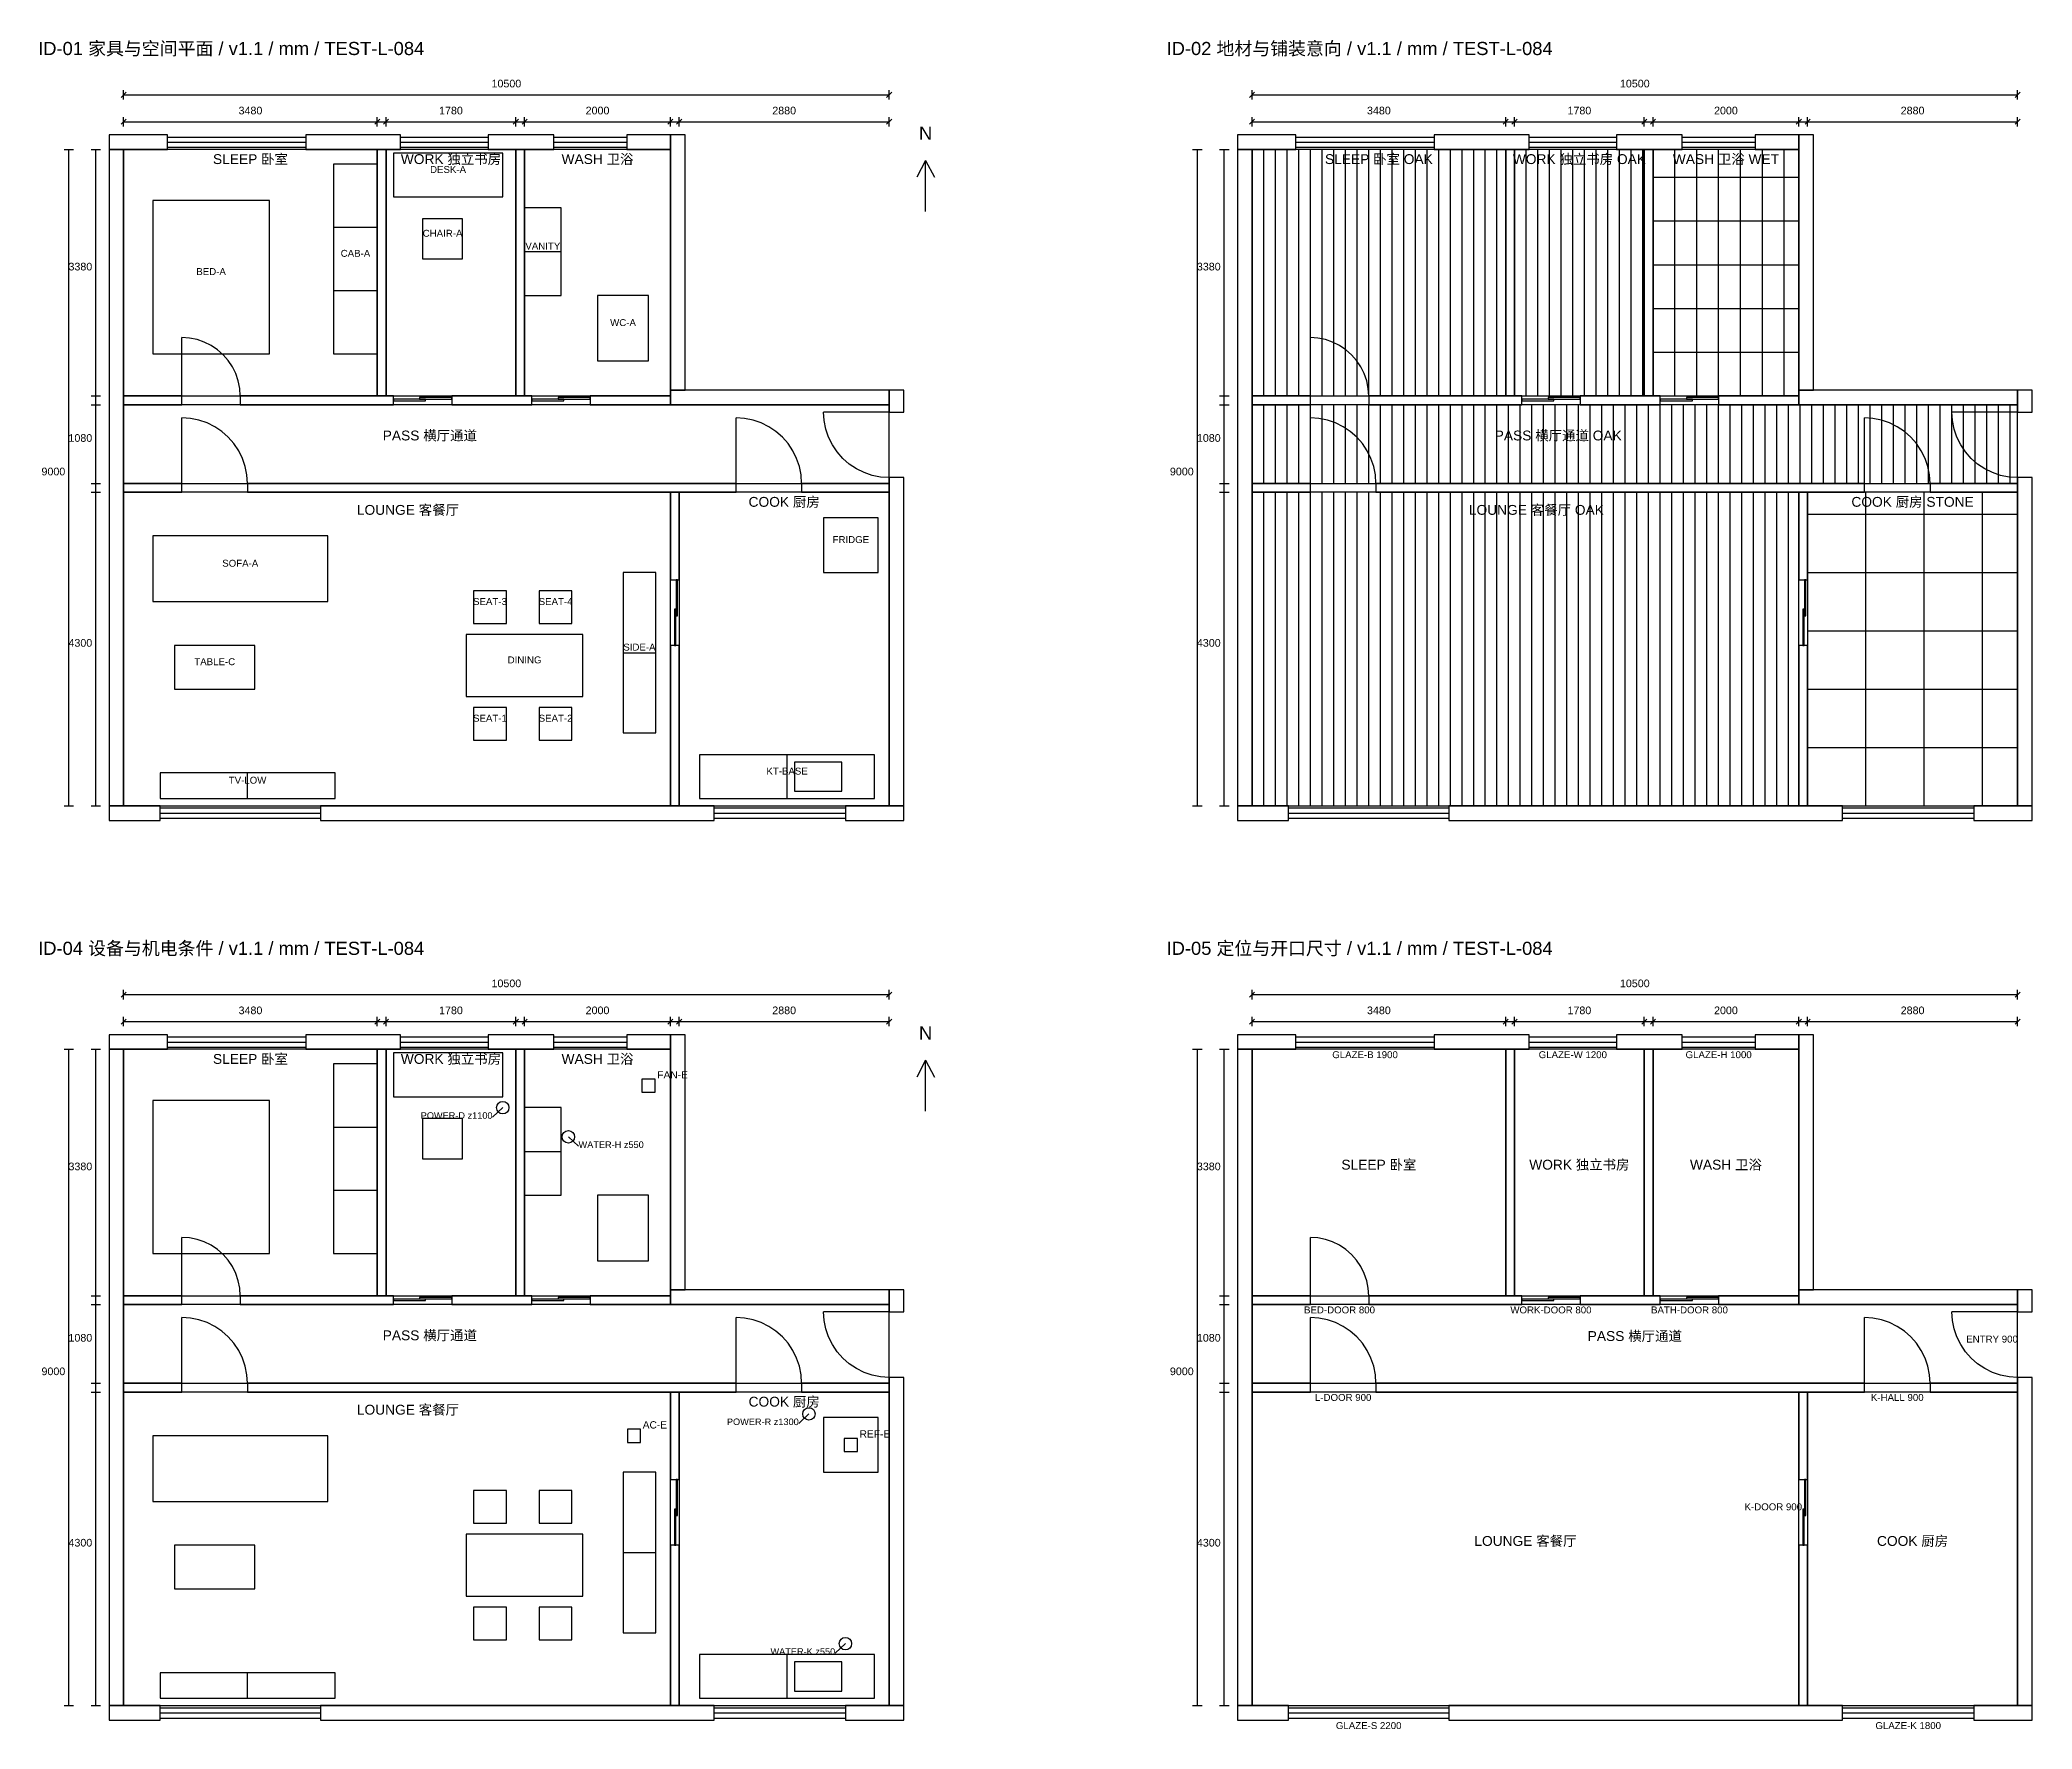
# Model space of a CAD drawing. Header units: millimetres. Extents: x -149 to 43839, y -16089 to 12503.
# Drawn here: x -149 to 27177, y -10662 to 12503 of the extents above; entities that cross this region are included whole.
import ezdxf
from ezdxf.enums import TextEntityAlignment as Align

# ---------------------------------------------------------------- set-up
doc = ezdxf.new("R2010")
doc.units = ezdxf.units.MM
for name, color, linetype in [('ID-01_DIMENSION', 7, 'Continuous'), ('ID-01_DOOR', 7, 'Continuous'), ('ID-01_FIXTURE', 7, 'Continuous'), ('ID-01_FLOOR', 7, 'Continuous'), ('ID-01_FURNITURE', 7, 'Continuous'), ('ID-01_LINE', 7, 'Continuous'), ('ID-01_NORTH', 7, 'Continuous'), ('ID-01_TEXT', 7, 'Continuous'), ('ID-01_WALL', 7, 'Continuous'), ('ID-01_WINDOW', 7, 'Continuous'), ('ID-02_DIMENSION', 7, 'Continuous'), ('ID-02_DOOR', 7, 'Continuous'), ('ID-02_FINISH_JOINT', 7, 'Continuous'), ('ID-02_FLOOR', 7, 'Continuous'), ('ID-02_TEXT', 7, 'Continuous'), ('ID-02_WALL', 7, 'Continuous'), ('ID-02_WINDOW', 7, 'Continuous'), ('ID-04_DIMENSION', 7, 'Continuous'), ('ID-04_DOOR', 7, 'Continuous'), ('ID-04_EQUIPMENT', 7, 'Continuous'), ('ID-04_EQUIPMENT_LABEL', 7, 'Continuous'), ('ID-04_FIXTURE', 7, 'Continuous'), ('ID-04_FLOOR', 7, 'Continuous'), ('ID-04_FURNITURE', 7, 'Continuous'), ('ID-04_LINE', 7, 'Continuous'), ('ID-04_NORTH', 7, 'Continuous'), ('ID-04_SERVICE_LABEL', 1, 'Continuous'), ('ID-04_SERVICE_POINT', 1, 'Continuous'), ('ID-04_TEXT', 7, 'Continuous'), ('ID-04_WALL', 7, 'Continuous'), ('ID-04_WINDOW', 7, 'Continuous'), ('ID-05_DIMENSION', 7, 'Continuous'), ('ID-05_DOOR', 7, 'Continuous'), ('ID-05_FLOOR', 7, 'Continuous'), ('ID-05_FOOTPRINT', 7, 'Continuous'), ('ID-05_TEXT', 7, 'Continuous'), ('ID-05_WALL', 7, 'Continuous'), ('ID-05_WINDOW', 7, 'Continuous')]:
    doc.layers.add(name, color=color, linetype=linetype)
doc.styles.add('CJK', font='Arial Unicode.ttf')

msp = doc.modelspace()

# ---------------------------------------------------------------- linework, layer by layer
at = {"layer": 'ID-01_DIMENSION'}
for p, q in [((965, 11715), (1035, 11785)), ((1000, 11685), (1000, 11815)), ((11465, 11715), (11535, 11785)), ((11500, 11685), (11500, 11815)), ((1000, 11750), (11500, 11750)), ((965, 11345), (1035, 11415)), ((1000, 11315), (1000, 11445)), ((1000, 11380), (4480, 11380)), ((4445, 11345), (4515, 11415)), ((4445, 11345), (4515, 11415)), ((4480, 11315), (4480, 11445)), ((4480, 11315), (4480, 11445)), ((4480, 11380), (4600, 11380)), ((4565, 11345), (4635, 11415)), ((4565, 11345), (4635, 11415)), ((4600, 11315), (4600, 11445)), ((4600, 11315), (4600, 11445)), ((4600, 11380), (6380, 11380)), ((6345, 11345), (6415, 11415)), ((6345, 11345), (6415, 11415)), ((6380, 11315), (6380, 11445)), ((6380, 11315), (6380, 11445)), ((6380, 11380), (6500, 11380)), ((6465, 11345), (6535, 11415)), ((6465, 11345), (6535, 11415)), ((6500, 11315), (6500, 11445)), ((6500, 11315), (6500, 11445)), ((6500, 11380), (8500, 11380)), ((8465, 11345), (8535, 11415)), ((8465, 11345), (8535, 11415)), ((8500, 11315), (8500, 11445)), ((8500, 11315), (8500, 11445)), ((8500, 11380), (8620, 11380)), ((8585, 11345), (8655, 11415)), ((8585, 11345), (8655, 11415)), ((8620, 11315), (8620, 11445)), ((8620, 11315), (8620, 11445)), ((8620, 11380), (11500, 11380)), ((11465, 11345), (11535, 11415)), ((11500, 11315), (11500, 11445)), ((185, 11000), (315, 11000)), ((250, 2000), (250, 11000)), ((555, 11000), (685, 11000)), ((620, 7620), (620, 11000)), ((555, 7620), (685, 7620)), ((555, 7620), (685, 7620)), ((555, 7500), (685, 7500)), ((555, 7500), (685, 7500)), ((620, 7500), (620, 7620)), ((620, 6420), (620, 7500)), ((555, 6420), (685, 6420)), ((555, 6420), (685, 6420)), ((555, 6300), (685, 6300)), ((555, 6300), (685, 6300)), ((620, 6300), (620, 6420)), ((620, 2000), (620, 6300)), ((185, 2000), (315, 2000)), ((555, 2000), (685, 2000))]:
    msp.add_line(p, q, dxfattribs=at)
at = {"layer": 'ID-01_DOOR'}
for p, q in [((1800, 7620), (1800, 8420)), ((1904, 8413), (1800, 8420)), ((2007, 8393), (1904, 8413)), ((2106, 8359), (2007, 8393)), ((2200, 8313), (2106, 8359)), ((2287, 8255), (2200, 8313)), ((2366, 8186), (2287, 8255)), ((2435, 8107), (2366, 8186)), ((2493, 8020), (2435, 8107)), ((2539, 7926), (2493, 8020)), ((2573, 7827), (2539, 7926)), ((2593, 7724), (2573, 7827)), ((2600, 7620), (2593, 7724)), ((11500, 7400), (10600, 7400)), ((10608, 7283), (10600, 7400)), ((1800, 6420), (1800, 7320)), ((1917, 7312), (1800, 7320)), ((2033, 7289), (1917, 7312)), ((2144, 7251), (2033, 7289)), ((2250, 7199), (2144, 7251)), ((2348, 7134), (2250, 7199)), ((2436, 7056), (2348, 7134)), ((9400, 6420), (9400, 7320)), ((9517, 7312), (9400, 7320)), ((9633, 7289), (9517, 7312)), ((9744, 7251), (9633, 7289)), ((9850, 7199), (9744, 7251)), ((9948, 7134), (9850, 7199)), ((10036, 7056), (9948, 7134)), ((10631, 7167), (10608, 7283)), ((10669, 7056), (10631, 7167)), ((2514, 6968), (2436, 7056)), ((2579, 6870), (2514, 6968)), ((2631, 6764), (2579, 6870)), ((10114, 6968), (10036, 7056)), ((10179, 6870), (10114, 6968)), ((10231, 6764), (10179, 6870)), ((10721, 6950), (10669, 7056)), ((10786, 6852), (10721, 6950)), ((10864, 6764), (10786, 6852)), ((2669, 6653), (2631, 6764)), ((2692, 6537), (2669, 6653)), ((10269, 6653), (10231, 6764)), ((10292, 6537), (10269, 6653)), ((10952, 6686), (10864, 6764)), ((11050, 6621), (10952, 6686)), ((11156, 6569), (11050, 6621)), ((11267, 6531), (11156, 6569)), ((2700, 6420), (2692, 6537)), ((10300, 6420), (10292, 6537)), ((11383, 6508), (11267, 6531)), ((11500, 6500), (11383, 6508))]:
    msp.add_line(p, q, dxfattribs=at)
for points in [[(4700, 7554), (5140, 7554), (5140, 7574), (4700, 7574)], [(5060, 7578), (5500, 7578), (5500, 7598), (5060, 7598)], [(6600, 7554), (7040, 7554), (7040, 7574), (6600, 7574)], [(6960, 7578), (7400, 7578), (7400, 7598), (6960, 7598)], [(8578, 4605), (8598, 4605), (8598, 5100), (8578, 5100)], [(8554, 4200), (8574, 4200), (8574, 4695), (8554, 4695)]]:
    msp.add_lwpolyline(points, close=True, dxfattribs=at)
at = {"layer": 'ID-01_FIXTURE'}
msp.add_lwpolyline([(10200, 2200), (10850, 2200), (10850, 2600), (10200, 2600)], close=True, dxfattribs=at)
at = {"layer": 'ID-01_FLOOR'}
for points in [[(1000, 7620), (4480, 7620), (4480, 11000), (1000, 11000)], [(4600, 7620), (6380, 7620), (6380, 11000), (4600, 11000)], [(6500, 7620), (8500, 7620), (8500, 11000), (6500, 11000)], [(1000, 6420), (11500, 6420), (11500, 7500), (1000, 7500)], [(1000, 2000), (8500, 2000), (8500, 6300), (1000, 6300)], [(8620, 2000), (11500, 2000), (11500, 6300), (8620, 6300)]]:
    msp.add_lwpolyline(points, close=True, dxfattribs=at)
at = {"layer": 'ID-01_FURNITURE'}
for points in [[(4700, 10350), (6200, 10350), (6200, 10950), (4700, 10950)], [(3880, 8200), (4480, 8200), (4480, 10800), (3880, 10800)], [(1400, 8200), (3000, 8200), (3000, 10300), (1400, 10300)], [(6500, 9000), (7000, 9000), (7000, 10200), (6500, 10200)], [(5100, 9500), (5650, 9500), (5650, 10050), (5100, 10050)], [(7500, 8100), (8200, 8100), (8200, 9000), (7500, 9000)], [(10600, 5200), (11350, 5200), (11350, 5950), (10600, 5950)], [(1400, 4800), (3800, 4800), (3800, 5700), (1400, 5700)], [(7850, 3000), (8300, 3000), (8300, 5200), (7850, 5200)], [(5800, 4500), (6250, 4500), (6250, 4950), (5800, 4950)], [(6700, 4500), (7150, 4500), (7150, 4950), (6700, 4950)], [(1700, 3600), (2800, 3600), (2800, 4200), (1700, 4200)], [(5700, 3500), (7300, 3500), (7300, 4350), (5700, 4350)], [(5800, 2900), (6250, 2900), (6250, 3350), (5800, 3350)], [(6700, 2900), (7150, 2900), (7150, 3350), (6700, 3350)], [(8900, 2100), (11300, 2100), (11300, 2700), (8900, 2700)], [(1500, 2100), (3900, 2100), (3900, 2450), (1500, 2450)]]:
    msp.add_lwpolyline(points, close=True, dxfattribs=at)
at = {"layer": 'ID-01_LINE'}
for p, q in [((3880, 9933), (4480, 9933)), ((6500, 9600), (7000, 9600)), ((3880, 9067), (4480, 9067)), ((7850, 4100), (8300, 4100)), ((10100, 2100), (10100, 2700)), ((2700, 2100), (2700, 2450))]:
    msp.add_line(p, q, dxfattribs=at)
at = {"layer": 'ID-01_NORTH'}
for p, q in [((12000, 10850), (11880, 10620)), ((12000, 10150), (12000, 10850)), ((12000, 10850), (12120, 10620))]:
    msp.add_line(p, q, dxfattribs=at)
at = {"layer": 'ID-01_WALL'}
for points in [[(800, 11000), (1600, 11000), (1600, 11200), (800, 11200)], [(800, 2000), (1000, 2000), (1000, 11000), (800, 11000)], [(3500, 11000), (4800, 11000), (4800, 11200), (3500, 11200)], [(4480, 7620), (4600, 7620), (4600, 11000), (4480, 11000)], [(6000, 11000), (6900, 11000), (6900, 11200), (6000, 11200)], [(6380, 7620), (6500, 7620), (6500, 11000), (6380, 11000)], [(7900, 11000), (8500, 11000), (8500, 11200), (7900, 11200)], [(8500, 7700), (8700, 7700), (8700, 11200), (8500, 11200)], [(8500, 7500), (11500, 7500), (11500, 7700), (8500, 7700)], [(11500, 7400), (11700, 7400), (11700, 7700), (11500, 7700)], [(1000, 7500), (1800, 7500), (1800, 7620), (1000, 7620)], [(2600, 7500), (4700, 7500), (4700, 7620), (2600, 7620)], [(5500, 7500), (6600, 7500), (6600, 7620), (5500, 7620)], [(7400, 7500), (8500, 7500), (8500, 7620), (7400, 7620)], [(1000, 6300), (1800, 6300), (1800, 6420), (1000, 6420)], [(2700, 6300), (9400, 6300), (9400, 6420), (2700, 6420)], [(8500, 5100), (8620, 5100), (8620, 6300), (8500, 6300)], [(10300, 6300), (11500, 6300), (11500, 6420), (10300, 6420)], [(11500, 2000), (11700, 2000), (11700, 6500), (11500, 6500)], [(8500, 2000), (8620, 2000), (8620, 4200), (8500, 4200)], [(800, 1800), (1500, 1800), (1500, 2000), (800, 2000)], [(3700, 1800), (9100, 1800), (9100, 2000), (3700, 2000)], [(10900, 1800), (11700, 1800), (11700, 2000), (10900, 2000)]]:
    msp.add_lwpolyline(points, close=True, dxfattribs=at)
at = {"layer": 'ID-01_WINDOW'}
for p, q in [((1600, 11170), (3500, 11170)), ((1600, 11100), (3500, 11100)), ((1600, 11030), (3500, 11030)), ((4800, 11170), (6000, 11170)), ((4800, 11100), (6000, 11100)), ((4800, 11030), (6000, 11030)), ((6900, 11170), (7900, 11170)), ((6900, 11100), (7900, 11100)), ((6900, 11030), (7900, 11030)), ((1500, 1970), (3700, 1970)), ((9100, 1970), (10900, 1970)), ((1500, 1900), (3700, 1900)), ((1500, 1830), (3700, 1830)), ((9100, 1900), (10900, 1900)), ((9100, 1830), (10900, 1830))]:
    msp.add_line(p, q, dxfattribs=at)
at = {"layer": 'ID-02_DIMENSION'}
for p, q in [((16442, 11715), (16512, 11785)), ((16477, 11685), (16477, 11815)), ((26942, 11715), (27012, 11785)), ((26977, 11685), (26977, 11815)), ((16477, 11750), (26977, 11750)), ((16442, 11345), (16512, 11415)), ((16477, 11315), (16477, 11445)), ((16477, 11380), (19957, 11380)), ((19922, 11345), (19992, 11415)), ((19922, 11345), (19992, 11415)), ((19957, 11315), (19957, 11445)), ((19957, 11315), (19957, 11445)), ((19957, 11380), (20077, 11380)), ((20042, 11345), (20112, 11415)), ((20042, 11345), (20112, 11415)), ((20077, 11315), (20077, 11445)), ((20077, 11315), (20077, 11445)), ((20077, 11380), (21857, 11380)), ((21822, 11345), (21892, 11415)), ((21822, 11345), (21892, 11415)), ((21857, 11315), (21857, 11445)), ((21857, 11315), (21857, 11445)), ((21857, 11380), (21977, 11380)), ((21942, 11345), (22012, 11415)), ((21942, 11345), (22012, 11415)), ((21977, 11315), (21977, 11445)), ((21977, 11315), (21977, 11445)), ((21977, 11380), (23977, 11380)), ((23942, 11345), (24012, 11415)), ((23942, 11345), (24012, 11415)), ((23977, 11315), (23977, 11445)), ((23977, 11315), (23977, 11445)), ((23977, 11380), (24097, 11380)), ((24062, 11345), (24132, 11415)), ((24062, 11345), (24132, 11415)), ((24097, 11315), (24097, 11445)), ((24097, 11315), (24097, 11445)), ((24097, 11380), (26977, 11380)), ((26942, 11345), (27012, 11415)), ((26977, 11315), (26977, 11445)), ((15662, 11000), (15792, 11000)), ((15727, 2000), (15727, 11000)), ((16032, 11000), (16162, 11000)), ((16097, 7620), (16097, 11000)), ((16032, 7620), (16162, 7620)), ((16032, 7620), (16162, 7620)), ((16032, 7500), (16162, 7500)), ((16032, 7500), (16162, 7500)), ((16097, 7500), (16097, 7620)), ((16097, 6420), (16097, 7500)), ((16032, 6420), (16162, 6420)), ((16032, 6420), (16162, 6420)), ((16032, 6300), (16162, 6300)), ((16032, 6300), (16162, 6300)), ((16097, 6300), (16097, 6420)), ((16097, 2000), (16097, 6300)), ((15662, 2000), (15792, 2000)), ((16032, 2000), (16162, 2000))]:
    msp.add_line(p, q, dxfattribs=at)
at = {"layer": 'ID-02_DOOR'}
for p, q in [((17277, 7620), (17277, 8420)), ((17381, 8413), (17277, 8420)), ((17484, 8393), (17381, 8413)), ((17583, 8359), (17484, 8393)), ((17677, 8313), (17583, 8359)), ((17764, 8255), (17677, 8313)), ((17843, 8186), (17764, 8255)), ((17912, 8107), (17843, 8186)), ((17970, 8020), (17912, 8107)), ((18016, 7926), (17970, 8020)), ((18050, 7827), (18016, 7926)), ((18070, 7724), (18050, 7827)), ((18077, 7620), (18070, 7724)), ((26977, 7400), (26077, 7400)), ((26085, 7283), (26077, 7400)), ((17277, 6420), (17277, 7320)), ((17394, 7312), (17277, 7320)), ((17510, 7289), (17394, 7312)), ((17621, 7251), (17510, 7289)), ((17727, 7199), (17621, 7251)), ((17825, 7134), (17727, 7199)), ((17913, 7056), (17825, 7134)), ((24877, 6420), (24877, 7320)), ((24994, 7312), (24877, 7320)), ((25110, 7289), (24994, 7312)), ((25221, 7251), (25110, 7289)), ((25327, 7199), (25221, 7251)), ((25425, 7134), (25327, 7199)), ((25513, 7056), (25425, 7134)), ((26108, 7167), (26085, 7283)), ((26146, 7056), (26108, 7167)), ((17991, 6968), (17913, 7056)), ((18056, 6870), (17991, 6968)), ((18108, 6764), (18056, 6870)), ((25591, 6968), (25513, 7056)), ((25656, 6870), (25591, 6968)), ((25708, 6764), (25656, 6870)), ((26198, 6950), (26146, 7056)), ((26263, 6852), (26198, 6950)), ((26341, 6764), (26263, 6852)), ((18146, 6653), (18108, 6764)), ((18169, 6537), (18146, 6653)), ((25746, 6653), (25708, 6764)), ((25769, 6537), (25746, 6653)), ((26429, 6686), (26341, 6764)), ((26527, 6621), (26429, 6686)), ((26633, 6569), (26527, 6621)), ((26744, 6531), (26633, 6569)), ((18177, 6420), (18169, 6537)), ((25777, 6420), (25769, 6537)), ((26860, 6508), (26744, 6531)), ((26977, 6500), (26860, 6508))]:
    msp.add_line(p, q, dxfattribs=at)
for points in [[(20177, 7554), (20617, 7554), (20617, 7574), (20177, 7574)], [(20537, 7578), (20977, 7578), (20977, 7598), (20537, 7598)], [(22077, 7554), (22517, 7554), (22517, 7574), (22077, 7574)], [(22437, 7578), (22877, 7578), (22877, 7598), (22437, 7598)], [(24055, 4605), (24075, 4605), (24075, 5100), (24055, 5100)], [(24031, 4200), (24051, 4200), (24051, 4695), (24031, 4695)]]:
    msp.add_lwpolyline(points, close=True, dxfattribs=at)
at = {"layer": 'ID-02_FINISH_JOINT'}
for p, q in [((16637, 7620), (16637, 11000)), ((16797, 7620), (16797, 11000)), ((16957, 7620), (16957, 11000)), ((17117, 7620), (17117, 11000)), ((17277, 7620), (17277, 11000)), ((17437, 7620), (17437, 11000)), ((17597, 7620), (17597, 11000)), ((17757, 7620), (17757, 11000)), ((17917, 7620), (17917, 11000)), ((18077, 7620), (18077, 11000)), ((18237, 7620), (18237, 11000)), ((18397, 7620), (18397, 11000)), ((18557, 7620), (18557, 11000)), ((18717, 7620), (18717, 11000)), ((18877, 7620), (18877, 11000)), ((19037, 7620), (19037, 11000)), ((19197, 7620), (19197, 11000)), ((19357, 7620), (19357, 11000)), ((19517, 7620), (19517, 11000)), ((19677, 7620), (19677, 11000)), ((19837, 7620), (19837, 11000)), ((20237, 7620), (20237, 11000)), ((20397, 7620), (20397, 11000)), ((20557, 7620), (20557, 11000)), ((20717, 7620), (20717, 11000)), ((20877, 7620), (20877, 11000)), ((21037, 7620), (21037, 11000)), ((21197, 7620), (21197, 11000)), ((21357, 7620), (21357, 11000)), ((21517, 7620), (21517, 11000)), ((21677, 7620), (21677, 11000)), ((21837, 7620), (21837, 11000)), ((22277, 7620), (22277, 11000)), ((22577, 7620), (22577, 11000)), ((22877, 7620), (22877, 11000)), ((23177, 7620), (23177, 11000)), ((23477, 7620), (23477, 11000)), ((23777, 7620), (23777, 11000)), ((21977, 10620), (23977, 10620)), ((21977, 10020), (23977, 10020)), ((21977, 9420), (23977, 9420)), ((21977, 8820), (23977, 8820)), ((21977, 8220), (23977, 8220)), ((16637, 6420), (16637, 7500)), ((16797, 6420), (16797, 7500)), ((16957, 6420), (16957, 7500)), ((17117, 6420), (17117, 7500)), ((17277, 6420), (17277, 7500)), ((17437, 6420), (17437, 7500)), ((17597, 6420), (17597, 7500)), ((17757, 6420), (17757, 7500)), ((17917, 6420), (17917, 7500)), ((18077, 6420), (18077, 7500)), ((18237, 6420), (18237, 7500)), ((18397, 6420), (18397, 7500)), ((18557, 6420), (18557, 7500)), ((18717, 6420), (18717, 7500)), ((18877, 6420), (18877, 7500)), ((19037, 6420), (19037, 7500)), ((19197, 6420), (19197, 7500)), ((19357, 6420), (19357, 7500)), ((19517, 6420), (19517, 7500)), ((19677, 6420), (19677, 7500)), ((19837, 6420), (19837, 7500)), ((19997, 6420), (19997, 7500)), ((20157, 6420), (20157, 7500)), ((20317, 6420), (20317, 7500)), ((20477, 6420), (20477, 7500)), ((20637, 6420), (20637, 7500)), ((20797, 6420), (20797, 7500)), ((20957, 6420), (20957, 7500)), ((21117, 6420), (21117, 7500)), ((21277, 6420), (21277, 7500)), ((21437, 6420), (21437, 7500)), ((21597, 6420), (21597, 7500)), ((21757, 6420), (21757, 7500)), ((21917, 6420), (21917, 7500)), ((22077, 6420), (22077, 7500)), ((22237, 6420), (22237, 7500)), ((22397, 6420), (22397, 7500)), ((22557, 6420), (22557, 7500)), ((22717, 6420), (22717, 7500)), ((22877, 6420), (22877, 7500)), ((23037, 6420), (23037, 7500)), ((23197, 6420), (23197, 7500)), ((23357, 6420), (23357, 7500)), ((23517, 6420), (23517, 7500)), ((23677, 6420), (23677, 7500)), ((23837, 6420), (23837, 7500)), ((23997, 6420), (23997, 7500)), ((24157, 6420), (24157, 7500)), ((24317, 6420), (24317, 7500)), ((24477, 6420), (24477, 7500)), ((24637, 6420), (24637, 7500)), ((24797, 6420), (24797, 7500)), ((24957, 6420), (24957, 7500)), ((25117, 6420), (25117, 7500)), ((25277, 6420), (25277, 7500)), ((25437, 6420), (25437, 7500)), ((25597, 6420), (25597, 7500)), ((25757, 6420), (25757, 7500)), ((25917, 6420), (25917, 7500)), ((26077, 6420), (26077, 7500)), ((26237, 6420), (26237, 7500)), ((26397, 6420), (26397, 7500)), ((26557, 6420), (26557, 7500)), ((26717, 6420), (26717, 7500)), ((26877, 6420), (26877, 7500)), ((16637, 2000), (16637, 6300)), ((16797, 2000), (16797, 6300)), ((16957, 2000), (16957, 6300)), ((17117, 2000), (17117, 6300)), ((17277, 2000), (17277, 6300)), ((17437, 2000), (17437, 6300)), ((17597, 2000), (17597, 6300)), ((17757, 2000), (17757, 6300)), ((17917, 2000), (17917, 6300)), ((18077, 2000), (18077, 6300)), ((18237, 2000), (18237, 6300)), ((18397, 2000), (18397, 6300)), ((18557, 2000), (18557, 6300)), ((18717, 2000), (18717, 6300)), ((18877, 2000), (18877, 6300)), ((19037, 2000), (19037, 6300)), ((19197, 2000), (19197, 6300)), ((19357, 2000), (19357, 6300)), ((19517, 2000), (19517, 6300)), ((19677, 2000), (19677, 6300)), ((19837, 2000), (19837, 6300)), ((19997, 2000), (19997, 6300)), ((20157, 2000), (20157, 6300)), ((20317, 2000), (20317, 6300)), ((20477, 2000), (20477, 6300)), ((20637, 2000), (20637, 6300)), ((20797, 2000), (20797, 6300)), ((20957, 2000), (20957, 6300)), ((21117, 2000), (21117, 6300)), ((21277, 2000), (21277, 6300)), ((21437, 2000), (21437, 6300)), ((21597, 2000), (21597, 6300)), ((21757, 2000), (21757, 6300)), ((21917, 2000), (21917, 6300)), ((22077, 2000), (22077, 6300)), ((22237, 2000), (22237, 6300)), ((22397, 2000), (22397, 6300)), ((22557, 2000), (22557, 6300)), ((22717, 2000), (22717, 6300)), ((22877, 2000), (22877, 6300)), ((23037, 2000), (23037, 6300)), ((23197, 2000), (23197, 6300)), ((23357, 2000), (23357, 6300)), ((23517, 2000), (23517, 6300)), ((23677, 2000), (23677, 6300)), ((23837, 2000), (23837, 6300)), ((24897, 2000), (24897, 6300)), ((25697, 2000), (25697, 6300)), ((26497, 2000), (26497, 6300)), ((24097, 6000), (26977, 6000)), ((24097, 5200), (26977, 5200)), ((24097, 4400), (26977, 4400)), ((24097, 3600), (26977, 3600)), ((24097, 2800), (26977, 2800))]:
    msp.add_line(p, q, dxfattribs=at)
at = {"layer": 'ID-02_FLOOR'}
for points in [[(16477, 7620), (19957, 7620), (19957, 11000), (16477, 11000)], [(20077, 7620), (21857, 7620), (21857, 11000), (20077, 11000)], [(21977, 7620), (23977, 7620), (23977, 11000), (21977, 11000)], [(16477, 6420), (26977, 6420), (26977, 7500), (16477, 7500)], [(16477, 2000), (23977, 2000), (23977, 6300), (16477, 6300)], [(24097, 2000), (26977, 2000), (26977, 6300), (24097, 6300)]]:
    msp.add_lwpolyline(points, close=True, dxfattribs=at)
at = {"layer": 'ID-02_WALL'}
for points in [[(16277, 11000), (17077, 11000), (17077, 11200), (16277, 11200)], [(16277, 2000), (16477, 2000), (16477, 11000), (16277, 11000)], [(18977, 11000), (20277, 11000), (20277, 11200), (18977, 11200)], [(19957, 7620), (20077, 7620), (20077, 11000), (19957, 11000)], [(21477, 11000), (22377, 11000), (22377, 11200), (21477, 11200)], [(21857, 7620), (21977, 7620), (21977, 11000), (21857, 11000)], [(23377, 11000), (23977, 11000), (23977, 11200), (23377, 11200)], [(23977, 7700), (24177, 7700), (24177, 11200), (23977, 11200)], [(23977, 7500), (26977, 7500), (26977, 7700), (23977, 7700)], [(26977, 7400), (27177, 7400), (27177, 7700), (26977, 7700)], [(16477, 7500), (17277, 7500), (17277, 7620), (16477, 7620)], [(18077, 7500), (20177, 7500), (20177, 7620), (18077, 7620)], [(20977, 7500), (22077, 7500), (22077, 7620), (20977, 7620)], [(22877, 7500), (23977, 7500), (23977, 7620), (22877, 7620)], [(16477, 6300), (17277, 6300), (17277, 6420), (16477, 6420)], [(18177, 6300), (24877, 6300), (24877, 6420), (18177, 6420)], [(23977, 5100), (24097, 5100), (24097, 6300), (23977, 6300)], [(25777, 6300), (26977, 6300), (26977, 6420), (25777, 6420)], [(26977, 2000), (27177, 2000), (27177, 6500), (26977, 6500)], [(23977, 2000), (24097, 2000), (24097, 4200), (23977, 4200)], [(16277, 1800), (16977, 1800), (16977, 2000), (16277, 2000)], [(19177, 1800), (24577, 1800), (24577, 2000), (19177, 2000)], [(26377, 1800), (27177, 1800), (27177, 2000), (26377, 2000)]]:
    msp.add_lwpolyline(points, close=True, dxfattribs=at)
at = {"layer": 'ID-02_WINDOW'}
for p, q in [((17077, 11170), (18977, 11170)), ((17077, 11100), (18977, 11100)), ((17077, 11030), (18977, 11030)), ((20277, 11170), (21477, 11170)), ((20277, 11100), (21477, 11100)), ((20277, 11030), (21477, 11030)), ((22377, 11170), (23377, 11170)), ((22377, 11100), (23377, 11100)), ((22377, 11030), (23377, 11030)), ((16977, 1970), (19177, 1970)), ((24577, 1970), (26377, 1970)), ((16977, 1900), (19177, 1900)), ((16977, 1830), (19177, 1830)), ((24577, 1900), (26377, 1900)), ((24577, 1830), (26377, 1830))]:
    msp.add_line(p, q, dxfattribs=at)
at = {"layer": 'ID-04_DIMENSION'}
for p, q in [((1000, -654), (1000, -524)), ((11500, -654), (11500, -524)), ((965, -624), (1035, -554)), ((1000, -589), (11500, -589)), ((11465, -624), (11535, -554)), ((965, -994), (1035, -924)), ((1000, -1024), (1000, -894)), ((1000, -959), (4480, -959)), ((4445, -994), (4515, -924)), ((4445, -994), (4515, -924)), ((4480, -1024), (4480, -894)), ((4480, -1024), (4480, -894)), ((4480, -959), (4600, -959)), ((4565, -994), (4635, -924)), ((4565, -994), (4635, -924)), ((4600, -1024), (4600, -894)), ((4600, -1024), (4600, -894)), ((4600, -959), (6380, -959)), ((6345, -994), (6415, -924)), ((6345, -994), (6415, -924)), ((6380, -1024), (6380, -894)), ((6380, -1024), (6380, -894)), ((6380, -959), (6500, -959)), ((6465, -994), (6535, -924)), ((6465, -994), (6535, -924)), ((6500, -1024), (6500, -894)), ((6500, -1024), (6500, -894)), ((6500, -959), (8500, -959)), ((8465, -994), (8535, -924)), ((8465, -994), (8535, -924)), ((8500, -1024), (8500, -894)), ((8500, -1024), (8500, -894)), ((8500, -959), (8620, -959)), ((8585, -994), (8655, -924)), ((8585, -994), (8655, -924)), ((8620, -1024), (8620, -894)), ((8620, -1024), (8620, -894)), ((8620, -959), (11500, -959)), ((11465, -994), (11535, -924)), ((11500, -1024), (11500, -894)), ((185, -1339), (315, -1339)), ((250, -10339), (250, -1339)), ((555, -1339), (685, -1339)), ((620, -4719), (620, -1339)), ((555, -4719), (685, -4719)), ((555, -4719), (685, -4719)), ((555, -4839), (685, -4839)), ((555, -4839), (685, -4839)), ((620, -4839), (620, -4719)), ((620, -5919), (620, -4839)), ((555, -5919), (685, -5919)), ((555, -5919), (685, -5919)), ((620, -6039), (620, -5919)), ((555, -6039), (685, -6039)), ((555, -6039), (685, -6039)), ((620, -10339), (620, -6039)), ((185, -10339), (315, -10339)), ((555, -10339), (685, -10339))]:
    msp.add_line(p, q, dxfattribs=at)
at = {"layer": 'ID-04_DOOR'}
for p, q in [((1800, -4719), (1800, -3919)), ((1904, -3926), (1800, -3919)), ((2007, -3946), (1904, -3926)), ((2106, -3980), (2007, -3946)), ((2200, -4026), (2106, -3980)), ((2287, -4084), (2200, -4026)), ((2366, -4153), (2287, -4084)), ((2435, -4232), (2366, -4153)), ((2493, -4319), (2435, -4232)), ((2539, -4413), (2493, -4319)), ((2573, -4512), (2539, -4413)), ((2593, -4614), (2573, -4512)), ((2600, -4719), (2593, -4614)), ((1800, -5919), (1800, -5019)), ((1917, -5026), (1800, -5019)), ((2033, -5049), (1917, -5026)), ((2144, -5087), (2033, -5049)), ((2250, -5139), (2144, -5087)), ((2348, -5205), (2250, -5139)), ((9400, -5919), (9400, -5019)), ((9517, -5026), (9400, -5019)), ((9633, -5049), (9517, -5026)), ((9744, -5087), (9633, -5049)), ((9850, -5139), (9744, -5087)), ((9948, -5205), (9850, -5139)), ((11500, -4939), (10600, -4939)), ((10608, -5056), (10600, -4939)), ((10631, -5172), (10608, -5056)), ((10669, -5283), (10631, -5172)), ((2436, -5282), (2348, -5205)), ((2514, -5371), (2436, -5282)), ((2579, -5469), (2514, -5371)), ((10036, -5282), (9948, -5205)), ((10114, -5371), (10036, -5282)), ((10179, -5469), (10114, -5371)), ((10721, -5389), (10669, -5283)), ((10786, -5487), (10721, -5389)), ((2631, -5574), (2579, -5469)), ((2669, -5686), (2631, -5574)), ((2692, -5801), (2669, -5686)), ((10231, -5574), (10179, -5469)), ((10269, -5686), (10231, -5574)), ((10292, -5801), (10269, -5686)), ((10864, -5575), (10786, -5487)), ((10952, -5653), (10864, -5575)), ((11050, -5718), (10952, -5653)), ((11156, -5770), (11050, -5718)), ((2700, -5919), (2692, -5801)), ((10300, -5919), (10292, -5801)), ((11267, -5808), (11156, -5770)), ((11383, -5831), (11267, -5808)), ((11500, -5839), (11383, -5831))]:
    msp.add_line(p, q, dxfattribs=at)
for points in [[(4700, -4785), (5140, -4785), (5140, -4765), (4700, -4765)], [(5060, -4761), (5500, -4761), (5500, -4741), (5060, -4741)], [(6600, -4785), (7040, -4785), (7040, -4765), (6600, -4765)], [(6960, -4761), (7400, -4761), (7400, -4741), (6960, -4741)], [(8578, -7734), (8598, -7734), (8598, -7239), (8578, -7239)], [(8554, -8139), (8574, -8139), (8574, -7644), (8554, -7644)]]:
    msp.add_lwpolyline(points, close=True, dxfattribs=at)
at = {"layer": 'ID-04_EQUIPMENT'}
for points in [[(8110, -1929), (8290, -1929), (8290, -1749), (8110, -1749)], [(7910, -6729), (8090, -6729), (8090, -6549), (7910, -6549)], [(10885, -6854), (11065, -6854), (11065, -6674), (10885, -6674)]]:
    msp.add_lwpolyline(points, close=True, dxfattribs=at)
at = {"layer": 'ID-04_FIXTURE'}
msp.add_lwpolyline([(10200, -10139), (10850, -10139), (10850, -9739), (10200, -9739)], close=True, dxfattribs=at)
at = {"layer": 'ID-04_FLOOR'}
for points in [[(1000, -4719), (4480, -4719), (4480, -1339), (1000, -1339)], [(4600, -4719), (6380, -4719), (6380, -1339), (4600, -1339)], [(6500, -4719), (8500, -4719), (8500, -1339), (6500, -1339)], [(1000, -5919), (11500, -5919), (11500, -4839), (1000, -4839)], [(1000, -10339), (8500, -10339), (8500, -6039), (1000, -6039)], [(8620, -10339), (11500, -10339), (11500, -6039), (8620, -6039)]]:
    msp.add_lwpolyline(points, close=True, dxfattribs=at)
at = {"layer": 'ID-04_FURNITURE'}
for points in [[(3880, -4139), (4480, -4139), (4480, -1539), (3880, -1539)], [(4700, -1989), (6200, -1989), (6200, -1389), (4700, -1389)], [(1400, -4139), (3000, -4139), (3000, -2039), (1400, -2039)], [(6500, -3339), (7000, -3339), (7000, -2139), (6500, -2139)], [(5100, -2839), (5650, -2839), (5650, -2289), (5100, -2289)], [(7500, -4239), (8200, -4239), (8200, -3339), (7500, -3339)], [(10600, -7139), (11350, -7139), (11350, -6389), (10600, -6389)], [(1400, -7539), (3800, -7539), (3800, -6639), (1400, -6639)], [(7850, -9339), (8300, -9339), (8300, -7139), (7850, -7139)], [(5800, -7839), (6250, -7839), (6250, -7389), (5800, -7389)], [(6700, -7839), (7150, -7839), (7150, -7389), (6700, -7389)], [(1700, -8739), (2800, -8739), (2800, -8139), (1700, -8139)], [(5700, -8839), (7300, -8839), (7300, -7989), (5700, -7989)], [(5800, -9439), (6250, -9439), (6250, -8989), (5800, -8989)], [(6700, -9439), (7150, -9439), (7150, -8989), (6700, -8989)], [(8900, -10239), (11300, -10239), (11300, -9639), (8900, -9639)], [(1500, -10239), (3900, -10239), (3900, -9889), (1500, -9889)]]:
    msp.add_lwpolyline(points, close=True, dxfattribs=at)
at = {"layer": 'ID-04_LINE'}
for p, q in [((3880, -2405), (4480, -2405)), ((6500, -2739), (7000, -2739)), ((3880, -3272), (4480, -3272)), ((7850, -8239), (8300, -8239)), ((10100, -10239), (10100, -9639)), ((2700, -10239), (2700, -9889))]:
    msp.add_line(p, q, dxfattribs=at)
at = {"layer": 'ID-04_NORTH'}
for p, q in [((12000, -1489), (11880, -1719)), ((12000, -2189), (12000, -1489)), ((12000, -1489), (12120, -1719))]:
    msp.add_line(p, q, dxfattribs=at)
at = {"layer": 'ID-04_SERVICE_LABEL'}
for p, q in [((6200, -2139), (6060, -2269)), ((7100, -2539), (7240, -2669)), ((10400, -6339), (10260, -6469)), ((10900, -9489), (10760, -9619))]:
    msp.add_line(p, q, dxfattribs=at)
at = {"layer": 'ID-04_SERVICE_POINT'}
for centre in [(6200, -2139), (7100, -2539), (10400, -6339), (10900, -9489)]:
    msp.add_circle(centre, 85, dxfattribs=at)
at = {"layer": 'ID-04_WALL'}
for points in [[(800, -1339), (1600, -1339), (1600, -1139), (800, -1139)], [(800, -10339), (1000, -10339), (1000, -1339), (800, -1339)], [(3500, -1339), (4800, -1339), (4800, -1139), (3500, -1139)], [(4480, -4719), (4600, -4719), (4600, -1339), (4480, -1339)], [(6000, -1339), (6900, -1339), (6900, -1139), (6000, -1139)], [(6380, -4719), (6500, -4719), (6500, -1339), (6380, -1339)], [(7900, -1339), (8500, -1339), (8500, -1139), (7900, -1139)], [(8500, -4639), (8700, -4639), (8700, -1139), (8500, -1139)], [(8500, -4839), (11500, -4839), (11500, -4639), (8500, -4639)], [(11500, -4939), (11700, -4939), (11700, -4639), (11500, -4639)], [(1000, -4839), (1800, -4839), (1800, -4719), (1000, -4719)], [(2600, -4839), (4700, -4839), (4700, -4719), (2600, -4719)], [(5500, -4839), (6600, -4839), (6600, -4719), (5500, -4719)], [(7400, -4839), (8500, -4839), (8500, -4719), (7400, -4719)], [(1000, -6039), (1800, -6039), (1800, -5919), (1000, -5919)], [(2700, -6039), (9400, -6039), (9400, -5919), (2700, -5919)], [(10300, -6039), (11500, -6039), (11500, -5919), (10300, -5919)], [(11500, -10339), (11700, -10339), (11700, -5839), (11500, -5839)], [(8500, -7239), (8620, -7239), (8620, -6039), (8500, -6039)], [(8500, -10339), (8620, -10339), (8620, -8139), (8500, -8139)], [(800, -10539), (1500, -10539), (1500, -10339), (800, -10339)], [(3700, -10539), (9100, -10539), (9100, -10339), (3700, -10339)], [(10900, -10539), (11700, -10539), (11700, -10339), (10900, -10339)]]:
    msp.add_lwpolyline(points, close=True, dxfattribs=at)
at = {"layer": 'ID-04_WINDOW'}
for p, q in [((1600, -1169), (3500, -1169)), ((1600, -1239), (3500, -1239)), ((1600, -1309), (3500, -1309)), ((4800, -1169), (6000, -1169)), ((4800, -1239), (6000, -1239)), ((4800, -1309), (6000, -1309)), ((6900, -1169), (7900, -1169)), ((6900, -1239), (7900, -1239)), ((6900, -1309), (7900, -1309)), ((1500, -10369), (3700, -10369)), ((9100, -10369), (10900, -10369)), ((1500, -10439), (3700, -10439)), ((1500, -10509), (3700, -10509)), ((9100, -10439), (10900, -10439)), ((9100, -10509), (10900, -10509))]:
    msp.add_line(p, q, dxfattribs=at)
at = {"layer": 'ID-05_DIMENSION'}
for p, q in [((16477, -654), (16477, -524)), ((26977, -654), (26977, -524)), ((16442, -624), (16512, -554)), ((16477, -589), (26977, -589)), ((26942, -624), (27012, -554)), ((16442, -994), (16512, -924)), ((16477, -1024), (16477, -894)), ((16477, -959), (19957, -959)), ((19922, -994), (19992, -924)), ((19922, -994), (19992, -924)), ((19957, -1024), (19957, -894)), ((19957, -1024), (19957, -894)), ((19957, -959), (20077, -959)), ((20042, -994), (20112, -924)), ((20042, -994), (20112, -924)), ((20077, -1024), (20077, -894)), ((20077, -1024), (20077, -894)), ((20077, -959), (21857, -959)), ((21822, -994), (21892, -924)), ((21822, -994), (21892, -924)), ((21857, -1024), (21857, -894)), ((21857, -1024), (21857, -894)), ((21857, -959), (21977, -959)), ((21942, -994), (22012, -924)), ((21942, -994), (22012, -924)), ((21977, -1024), (21977, -894)), ((21977, -1024), (21977, -894)), ((21977, -959), (23977, -959)), ((23942, -994), (24012, -924)), ((23942, -994), (24012, -924)), ((23977, -1024), (23977, -894)), ((23977, -1024), (23977, -894)), ((23977, -959), (24097, -959)), ((24062, -994), (24132, -924)), ((24062, -994), (24132, -924)), ((24097, -1024), (24097, -894)), ((24097, -1024), (24097, -894)), ((24097, -959), (26977, -959)), ((26942, -994), (27012, -924)), ((26977, -1024), (26977, -894)), ((15662, -1339), (15792, -1339)), ((15727, -10339), (15727, -1339)), ((16032, -1339), (16162, -1339)), ((16097, -4719), (16097, -1339)), ((16032, -4719), (16162, -4719)), ((16032, -4719), (16162, -4719)), ((16032, -4839), (16162, -4839)), ((16032, -4839), (16162, -4839)), ((16097, -4839), (16097, -4719)), ((16097, -5919), (16097, -4839)), ((16032, -5919), (16162, -5919)), ((16032, -5919), (16162, -5919)), ((16097, -6039), (16097, -5919)), ((16032, -6039), (16162, -6039)), ((16032, -6039), (16162, -6039)), ((16097, -10339), (16097, -6039)), ((15662, -10339), (15792, -10339)), ((16032, -10339), (16162, -10339))]:
    msp.add_line(p, q, dxfattribs=at)
at = {"layer": 'ID-05_DOOR'}
for p, q in [((17277, -4719), (17277, -3919)), ((17381, -3926), (17277, -3919)), ((17484, -3946), (17381, -3926)), ((17583, -3980), (17484, -3946)), ((17677, -4026), (17583, -3980)), ((17764, -4084), (17677, -4026)), ((17843, -4153), (17764, -4084)), ((17912, -4232), (17843, -4153)), ((17970, -4319), (17912, -4232)), ((18016, -4413), (17970, -4319)), ((18050, -4512), (18016, -4413)), ((18070, -4614), (18050, -4512)), ((18077, -4719), (18070, -4614)), ((17277, -5919), (17277, -5019)), ((17394, -5026), (17277, -5019)), ((17510, -5049), (17394, -5026)), ((17621, -5087), (17510, -5049)), ((17727, -5139), (17621, -5087)), ((17825, -5205), (17727, -5139)), ((24877, -5919), (24877, -5019)), ((24994, -5026), (24877, -5019)), ((25110, -5049), (24994, -5026)), ((25221, -5087), (25110, -5049)), ((25327, -5139), (25221, -5087)), ((25425, -5205), (25327, -5139)), ((26977, -4939), (26077, -4939)), ((26085, -5056), (26077, -4939)), ((26108, -5172), (26085, -5056)), ((26146, -5283), (26108, -5172)), ((17913, -5282), (17825, -5205)), ((17991, -5371), (17913, -5282)), ((18056, -5469), (17991, -5371)), ((25513, -5282), (25425, -5205)), ((25591, -5371), (25513, -5282)), ((25656, -5469), (25591, -5371)), ((26198, -5389), (26146, -5283)), ((26263, -5487), (26198, -5389)), ((18108, -5574), (18056, -5469)), ((18146, -5686), (18108, -5574)), ((18169, -5801), (18146, -5686)), ((25708, -5574), (25656, -5469)), ((25746, -5686), (25708, -5574)), ((25769, -5801), (25746, -5686)), ((26341, -5575), (26263, -5487)), ((26429, -5653), (26341, -5575)), ((26527, -5718), (26429, -5653)), ((26633, -5770), (26527, -5718)), ((18177, -5919), (18169, -5801)), ((25777, -5919), (25769, -5801)), ((26744, -5808), (26633, -5770)), ((26860, -5831), (26744, -5808)), ((26977, -5839), (26860, -5831))]:
    msp.add_line(p, q, dxfattribs=at)
for points in [[(20177, -4785), (20617, -4785), (20617, -4765), (20177, -4765)], [(20537, -4761), (20977, -4761), (20977, -4741), (20537, -4741)], [(22077, -4785), (22517, -4785), (22517, -4765), (22077, -4765)], [(22437, -4761), (22877, -4761), (22877, -4741), (22437, -4741)], [(24055, -7734), (24075, -7734), (24075, -7239), (24055, -7239)], [(24031, -8139), (24051, -8139), (24051, -7644), (24031, -7644)]]:
    msp.add_lwpolyline(points, close=True, dxfattribs=at)
at = {"layer": 'ID-05_FLOOR'}
for points in [[(16477, -4719), (19957, -4719), (19957, -1339), (16477, -1339)], [(20077, -4719), (21857, -4719), (21857, -1339), (20077, -1339)], [(21977, -4719), (23977, -4719), (23977, -1339), (21977, -1339)], [(16477, -5919), (26977, -5919), (26977, -4839), (16477, -4839)], [(16477, -10339), (23977, -10339), (23977, -6039), (16477, -6039)], [(24097, -10339), (26977, -10339), (26977, -6039), (24097, -6039)]]:
    msp.add_lwpolyline(points, close=True, dxfattribs=at)
at = {"layer": 'ID-05_FOOTPRINT'}
for p, q in [((23977, -1339), (16477, -1339)), ((16477, -1339), (16477, -10339)), ((23977, -4839), (23977, -1339)), ((26977, -4839), (23977, -4839)), ((26977, -10339), (26977, -4839)), ((16477, -10339), (26977, -10339))]:
    msp.add_line(p, q, dxfattribs=at)
at = {"layer": 'ID-05_WALL'}
for points in [[(16277, -1339), (17077, -1339), (17077, -1139), (16277, -1139)], [(16277, -10339), (16477, -10339), (16477, -1339), (16277, -1339)], [(18977, -1339), (20277, -1339), (20277, -1139), (18977, -1139)], [(19957, -4719), (20077, -4719), (20077, -1339), (19957, -1339)], [(21477, -1339), (22377, -1339), (22377, -1139), (21477, -1139)], [(21857, -4719), (21977, -4719), (21977, -1339), (21857, -1339)], [(23377, -1339), (23977, -1339), (23977, -1139), (23377, -1139)], [(23977, -4639), (24177, -4639), (24177, -1139), (23977, -1139)], [(23977, -4839), (26977, -4839), (26977, -4639), (23977, -4639)], [(26977, -4939), (27177, -4939), (27177, -4639), (26977, -4639)], [(16477, -4839), (17277, -4839), (17277, -4719), (16477, -4719)], [(18077, -4839), (20177, -4839), (20177, -4719), (18077, -4719)], [(20977, -4839), (22077, -4839), (22077, -4719), (20977, -4719)], [(22877, -4839), (23977, -4839), (23977, -4719), (22877, -4719)], [(16477, -6039), (17277, -6039), (17277, -5919), (16477, -5919)], [(18177, -6039), (24877, -6039), (24877, -5919), (18177, -5919)], [(25777, -6039), (26977, -6039), (26977, -5919), (25777, -5919)], [(26977, -10339), (27177, -10339), (27177, -5839), (26977, -5839)], [(23977, -7239), (24097, -7239), (24097, -6039), (23977, -6039)], [(23977, -10339), (24097, -10339), (24097, -8139), (23977, -8139)], [(16277, -10539), (16977, -10539), (16977, -10339), (16277, -10339)], [(19177, -10539), (24577, -10539), (24577, -10339), (19177, -10339)], [(26377, -10539), (27177, -10539), (27177, -10339), (26377, -10339)]]:
    msp.add_lwpolyline(points, close=True, dxfattribs=at)
at = {"layer": 'ID-05_WINDOW'}
for p, q in [((17077, -1169), (18977, -1169)), ((17077, -1239), (18977, -1239)), ((17077, -1309), (18977, -1309)), ((20277, -1169), (21477, -1169)), ((20277, -1239), (21477, -1239)), ((20277, -1309), (21477, -1309)), ((22377, -1169), (23377, -1169)), ((22377, -1239), (23377, -1239)), ((22377, -1309), (23377, -1309)), ((16977, -10369), (19177, -10369)), ((24577, -10369), (26377, -10369)), ((16977, -10439), (19177, -10439)), ((16977, -10509), (19177, -10509)), ((24577, -10439), (26377, -10439)), ((24577, -10509), (26377, -10509))]:
    msp.add_line(p, q, dxfattribs=at)

# ---------------------------------------------------------------- texts
at = {"style": 'CJK'}
for s, p in [('ID-01 家具与空间平面 / v1.1 / mm / TEST-L-084', (-172, 12295)), ('ID-02 地材与铺装意向 / v1.1 / mm / TEST-L-084', (15305, 12295)), ('ID-04 设备与机电条件 / v1.1 / mm / TEST-L-084', (-172, -44)), ('ID-05 定位与开口尺寸 / v1.1 / mm / TEST-L-084', (15305, -44))]:
    msp.add_text(s, height=180, dxfattribs=at).set_placement(p)
at = {"layer": 'ID-01_DIMENSION', "style": 'CJK'}
for s, p in [('10500', (6250, 11820)), ('3480', (2740, 11450)), ('1780', (5490, 11450)), ('2000', (7500, 11450)), ('2880', (10060, 11450))]:
    msp.add_text(s, height=105, dxfattribs=at).set_placement(p, align=Align.BOTTOM_CENTER)
for s, p in [('3380', (570, 9310)), ('1080', (570, 6960)), ('9000', (200, 6500)), ('4300', (570, 4150))]:
    msp.add_text(s, height=105, dxfattribs=at).set_placement(p, align=Align.BOTTOM_RIGHT)
at = {"layer": 'ID-01_TEXT', "style": 'CJK'}
for s, height, p in [('N', 180, (12000, 11080)), ('SLEEP 卧室', 135, (2740, 10760)), ('WORK 独立书房', 135, (5490, 10760)), ('WASH 卫浴', 135, (7500, 10760)), ('DESK-A', 95, (5450, 10650)), ('CHAIR-A', 95, (5375, 9775)), ('CAB-A', 95, (4180, 9500)), ('VANITY', 95, (6750, 9600)), ('BED-A', 95, (2200, 9250)), ('WC-A', 95, (7850, 8550)), ('PASS 横厅通道', 135, (5200, 6970)), ('LOUNGE 客餐厅', 135, (4900, 5950)), ('COOK 厨房', 135, (10060, 6060)), ('FRIDGE', 95, (10975, 5575)), ('SOFA-A', 95, (2600, 5250)), ('SEAT-3', 95, (6025, 4725)), ('SEAT-4', 95, (6925, 4725)), ('SIDE-A', 95, (8075, 4100)), ('TABLE-C', 95, (2250, 3900)), ('DINING', 95, (6500, 3925)), ('SEAT-1', 95, (6025, 3125)), ('SEAT-2', 95, (6925, 3125)), ('KT-BASE', 95, (10100, 2400)), ('TV-LOW', 95, (2700, 2275))]:
    msp.add_text(s, height=height, dxfattribs=at).set_placement(p, align=Align.BOTTOM_CENTER)
at = {"layer": 'ID-02_DIMENSION', "style": 'CJK'}
for s, p in [('10500', (21727, 11820)), ('3480', (18217, 11450)), ('1780', (20967, 11450)), ('2000', (22977, 11450)), ('2880', (25537, 11450))]:
    msp.add_text(s, height=105, dxfattribs=at).set_placement(p, align=Align.BOTTOM_CENTER)
for s, p in [('3380', (16047, 9310)), ('1080', (16047, 6960)), ('9000', (15677, 6500)), ('4300', (16047, 4150))]:
    msp.add_text(s, height=105, dxfattribs=at).set_placement(p, align=Align.BOTTOM_RIGHT)
at = {"layer": 'ID-02_TEXT', "style": 'CJK'}
for s, p in [('SLEEP 卧室 OAK', (18217, 10760)), ('WORK 独立书房 OAK', (20967, 10760)), ('WASH 卫浴 WET', (22977, 10760)), ('PASS 横厅通道 OAK', (20677, 6970)), ('LOUNGE 客餐厅 OAK', (20377, 5950)), ('COOK 厨房 STONE', (25537, 6060))]:
    msp.add_text(s, height=135, dxfattribs=at).set_placement(p, align=Align.BOTTOM_CENTER)
at = {"layer": 'ID-04_DIMENSION', "style": 'CJK'}
for s, p in [('10500', (6250, -519)), ('3480', (2740, -889)), ('1780', (5490, -889)), ('2000', (7500, -889)), ('2880', (10060, -889))]:
    msp.add_text(s, height=105, dxfattribs=at).set_placement(p, align=Align.BOTTOM_CENTER)
for s, p in [('3380', (570, -3029)), ('1080', (570, -5379)), ('9000', (200, -5839)), ('4300', (570, -8189))]:
    msp.add_text(s, height=105, dxfattribs=at).set_placement(p, align=Align.BOTTOM_RIGHT)
at = {"layer": 'ID-04_EQUIPMENT_LABEL', "style": 'CJK'}
for s, p in [('FAN-E', (8320, -1769)), ('AC-E', (8120, -6569)), ('REF-E', (11095, -6694))]:
    msp.add_text(s, height=100, dxfattribs=at).set_placement(p, align=Align.BOTTOM_LEFT)
at = {"layer": 'ID-04_SERVICE_LABEL', "style": 'CJK'}
for s, p in [('POWER-D z1100', (6060, -2319)), ('POWER-R z1300', (10260, -6519)), ('WATER-K z550', (10760, -9669))]:
    msp.add_text(s, height=90, dxfattribs=at).set_placement(p, align=Align.BOTTOM_RIGHT)
msp.add_text('WATER-H z550', height=90, dxfattribs=at).set_placement((7240, -2719), align=Align.BOTTOM_LEFT)
at = {"layer": 'ID-04_TEXT', "style": 'CJK'}
for s, height, p in [('N', 180, (12000, -1259)), ('SLEEP 卧室', 135, (2740, -1579)), ('WORK 独立书房', 135, (5490, -1579)), ('WASH 卫浴', 135, (7500, -1579)), ('PASS 横厅通道', 135, (5200, -5369)), ('LOUNGE 客餐厅', 135, (4900, -6389)), ('COOK 厨房', 135, (10060, -6279))]:
    msp.add_text(s, height=height, dxfattribs=at).set_placement(p, align=Align.BOTTOM_CENTER)
at = {"layer": 'ID-05_DIMENSION', "style": 'CJK'}
for s, p in [('10500', (21727, -519)), ('3480', (18217, -889)), ('1780', (20967, -889)), ('2000', (22977, -889)), ('2880', (25537, -889))]:
    msp.add_text(s, height=105, dxfattribs=at).set_placement(p, align=Align.BOTTOM_CENTER)
for s, p in [('3380', (16047, -3029)), ('1080', (16047, -5379)), ('9000', (15677, -5839)), ('4300', (16047, -8189))]:
    msp.add_text(s, height=105, dxfattribs=at).set_placement(p, align=Align.BOTTOM_RIGHT)
at = {"layer": 'ID-05_TEXT', "style": 'CJK'}
for s, height, p in [('GLAZE-B 1900', 95, (18027, -1489)), ('GLAZE-W 1200', 95, (20877, -1489)), ('GLAZE-H 1000', 95, (22877, -1489)), ('SLEEP 卧室', 135, (18217, -3029)), ('WORK 独立书房', 135, (20967, -3029)), ('WASH 卫浴', 135, (22977, -3029)), ('BED-DOOR 800', 95, (17677, -4989)), ('WORK-DOOR 800', 95, (20577, -4989)), ('BATH-DOOR 800', 95, (22477, -4989)), ('PASS 横厅通道', 135, (21727, -5379)), ('ENTRY 900', 95, (26627, -5389)), ('L-DOOR 900', 95, (17727, -6189)), ('K-HALL 900', 95, (25327, -6189)), ('K-DOOR 900', 95, (23627, -7689)), ('LOUNGE 客餐厅', 135, (20227, -8189)), ('COOK 厨房', 135, (25537, -8189)), ('GLAZE-S 2200', 95, (18077, -10689)), ('GLAZE-K 1800', 95, (25477, -10689))]:
    msp.add_text(s, height=height, dxfattribs=at).set_placement(p, align=Align.BOTTOM_CENTER)

doc.saveas('drawing.dxf')
